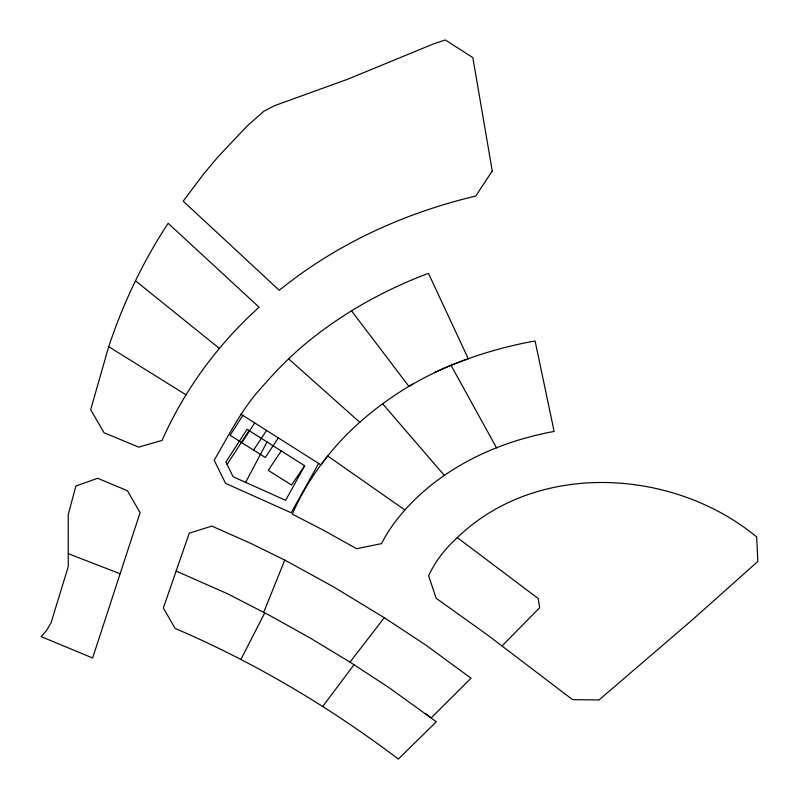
<?xml version="1.0" encoding="UTF-8"?>
<svg xmlns="http://www.w3.org/2000/svg" width="799" height="799" viewBox="0 0 799 799"><rect width="100%" height="100%" fill="white"/><g stroke="black" fill="none" stroke-linecap="round" stroke-linejoin="round"><path stroke-width="1.2" d="M108.704 346.646C123.136 303.23 143.001 261.533 168.14 223.281L259.086 307.186C218.037 344.229 184.429 389.762 162.097 440.389L138.686 447.14L104.07 432.728L90.667 409.707L108.704 346.646L186.097 394.876M120.12 573.742L92.634 657.996L41.158 636.623L46.482 630.591L51.106 622.691L68.265 566.571L68.235 514.476L75.925 486.012L97.658 478.271L127.391 490.706L140.105 512.668L120.12 573.742L68.245 553.687M263.72 612.344L284.754 560.089L251.485 543.71L211.875 526.112L189.293 533.133L163.336 607.989L175.161 628.453C254.621 662.421 329.438 706.995 398.361 759.05L436.354 721.737L388.364 687.2L350.002 662.131L310.352 638.121L269.513 615.35L227.705 593.847L176.15 571.055M240.859 659.515L264.739 612.873M245.623 482.376L267.036 441.937M304.689 465.757L285.613 500.334L233.098 476.743L225.907 461.992L247.061 429.313L304.689 465.757L291.505 485.003L268.264 470.351L281.258 450.946M318.661 463.44L291.166 512.768L225.498 483.295L214.192 460.234C229.033 434.816 242.257 408.109 262.541 386.426C274.856 372.194 288.049 358.721 302.292 346.416C339.635 314.816 382.731 290.536 428.454 273.318L468.284 358.781C447.62 365.912 427.715 375.26 408.938 386.416L351.42 310.711M242.846 415.4L230.092 435.275L265.298 457.497L278.332 437.882M227.096 464.429L249.058 430.571M241.857 442.696L254.701 422.911M253.593 450.107L266.526 430.411M322.726 706.456L354.007 664.778M350.002 662.131L384.269 617.707L425.477 644.823L471.04 678.181L431.21 717.882L425.198 713.397M404.873 509.962C395.904 520.279 387.645 531.335 381.542 543.61L356.604 548.723L323.166 530.057L292.314 514.156C301.413 493.273 313.438 473.747 327.69 455.989L404.873 509.962C443.405 466.986 497.977 441.667 554.126 431.44L535.1 340.983C500.434 347.126 466.646 357.682 434.696 372.464M501.992 646.011L539.675 607.679L538.146 598.461L457.278 537.617C445.502 548.484 435.255 561.078 428.644 575.769L436.134 598.241L487.34 634.845L572.583 699.654L599.03 699.944L692.274 619.904L757.842 561.437L756.663 536.928C673.667 468.314 537.477 460.244 457.278 537.617M412.773 384.039C377.388 404.763 345.098 431.54 320.958 464.888L240.859 414.142M284.754 560.089L333.273 586.696L384.269 617.707M135.52 280.829L219.435 348.464M288.579 358.811L359.77 422.272M382.701 403.865L444.314 475.385M451.105 365.433L496.549 447.859M492.254 170.966L475.775 196.035C404.404 212.933 336.409 243.955 279.27 290.287L183.201 201.158L203.645 173.962L217.358 157.573L247.291 125.843L263.96 111.171L274.247 105.778L347.205 79.411L433.388 43.955L445.303 39.95L472.838 57.598L492.254 170.966"/></g></svg>
